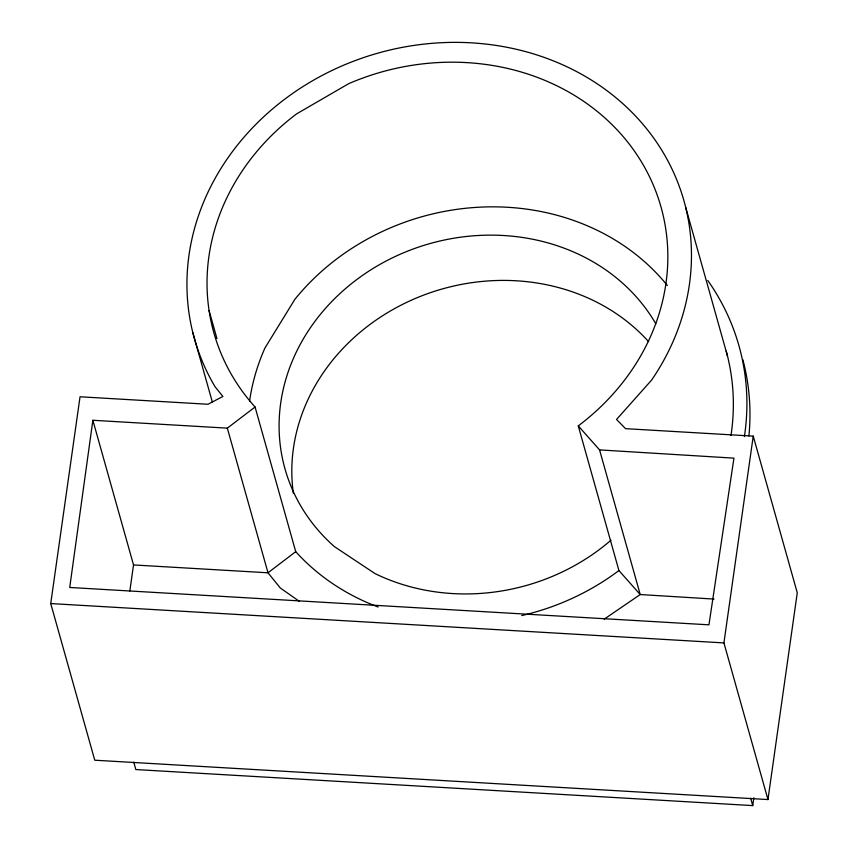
<?xml version="1.0" encoding="UTF-8"?>
<svg xmlns="http://www.w3.org/2000/svg" width="848" height="848" viewBox="0 0 848 848"><rect width="100%" height="100%" fill="white"/><g stroke="black" fill="none" stroke-linecap="round" stroke-linejoin="round"><path stroke-width="1.27" d="M255.068 407.008L227.338 428.145L92.867 420.279L69.727 587.473L708.949 624.828L733.944 458.143L599.557 449.896L578.262 425.887A232.257 205.64 -15.7 0 0 636.625 154.304A232.257 205.64 -15.7 0 0 348.613 83.708L296.609 113.876A232.257 205.64 -15.7 0 0 255.068 407.008L295.729 551.656A232.257 205.64 -15.7 0 0 378.113 607.009M50.732 603.564L80.041 396.779L208.004 404.263L222.907 396.451L215.106 386.815A254.294 225.155 -15.7 0 1 450.924 42.4A254.294 225.155 -15.7 0 1 651.582 380.116L616.549 419.463L625.559 428.664L753.236 436.126L797.268 592.773L767.959 799.558L94.764 760.211L50.732 603.564L723.927 642.911L767.959 799.558M129.829 590.992L133.528 564.938L92.867 420.279M723.927 642.911L753.236 436.126M133.761 762.151L135.839 769.549L752.738 805.6L753.851 797.756M295.729 551.656L268 572.792L133.528 564.938M604.168 619.178L640.219 594.543L713.995 599.08M299.312 601.338L280.285 587.982L268 572.792L227.338 428.145M578.262 425.887L618.923 570.545L640.219 594.543L599.557 449.896M685.65 207.198L727.531 356.171M750.66 798.212L752.738 805.6M209.085 310.633L216.94 338.543M192.75 332.363L212.445 402.397M610.973 540.218A200.605 177.614 -15.7 0 1 374.996 573.577L334.451 546.663A200.605 177.614 -15.7 0 1 363.198 274.922A200.605 177.614 -15.7 0 1 655.843 323.851M293.355 493.335A200.605 177.614 -15.7 0 1 415.16 298.538A200.605 177.614 -15.7 0 1 648.593 341.659M618.923 570.545A232.257 205.64 -15.7 0 1 521.743 615.574M249.566 401.178A232.257 205.64 -15.7 0 1 264.958 347.987L294.871 299.333A232.257 205.64 -15.7 0 1 667.376 285.522M742.837 359.647A269.738 238.818 -15.7 0 1 748.911 435.925M707.762 280.444A269.738 238.818 -15.7 0 1 744.396 436.614M726.217 351.146A254.294 225.155 -15.7 0 1 730.976 435.533"/></g></svg>
